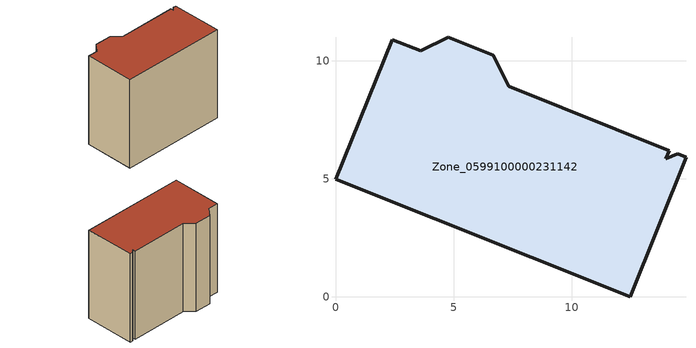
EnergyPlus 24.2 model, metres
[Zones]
Zone_0599100000231142
 floor ground (C_G): 14.48,6.05 14.84,5.91 12.48,0 0,4.98 2.4,10.88 3.61,10.41 4.78,11 6.69,10.23 7.34,8.92 14.12,6.2 13.97,5.85 z0
 wall outside (C_F): 7.34,8.92 6.69,10.23 4.78,11 3.61,10.41 2.4,10.88 0,4.98 12.48,0 14.84,5.91 14.48,6.05 13.97,5.85 14.12,6.2 7.34,8.92 z0:11.7
 roof outside (C_R): 14.84,5.91 14.48,6.05 13.97,5.85 14.12,6.2 7.34,8.92 6.69,10.23 4.78,11 3.61,10.41 2.4,10.88 0,4.98 12.48,0 z11.7
[BUILDING]
Pand.0599100000231142: North Axis=0; Terrain=City; Loads Convergence Tolerance Value=0.04; Temperature Convergence Tolerance Value=0.4; Solar Distribution=FullExterior; Maximum Number of Warmup Days=25; Minimum Number of Warmup Days=1
[Site:Location]
Rotterdam.The.Hague.AP_ZH_NLD Design_Conditions: Latitude=51.96; Longitude=4.45; Time Zone=1; Elevation=-4.5
[SITE:GROUNDTEMPERATURE:BUILDINGSURFACE]
18, 18, 18, 18, 18, 18, 18, 18, 18, 18, 18, 18
[MATERIAL] Thermal Absorptance=0.9; Solar Absorptance=0.7; Visible Absorptance=0.7
Name | Roughness | Thickness | Conductivity | Density | Specific Heat
G.TC.1946 | MediumSmooth | 0.15 | 1 | 540 | 1210
F.TC.1946 | Rough | 0.3 | 0.857143 | 1920 | 840
R.TC.1946 | MediumRough | 0.2 | 0.909091 | 1500 | 1000
[CONSTRUCTION]
C_G: G.TC.1946
C_F: F.TC.1946
C_R: R.TC.1946
[ZONE]
Zone_0599100000231142: Type=1; Multiplier=1; Ceiling Height=Autocalculate; Volume=Autocalculate; Floor Area=autocalculate; Part of Total Floor Area=Yes
[ZONEINFILTRATION:DESIGNFLOWRATE]
Infil_Zone_0599100000231142: Zone or ZoneList or Space or SpaceList=Zone_0599100000231142; Schedule=AlwaysOn; Design Flow Rate Calculation Method=Flow/Area; Flow Rate per Floor Area=0.003; Constant Term Coefficient=1; Temperature Term Coefficient=0; Velocity Term Coefficient=0; Velocity Squared Term Coefficient=0
[HVACTEMPLATE:ZONE:IDEALLOADSAIRSYSTEM]
Zone_0599100000231142: Maximum Heating Supply Air Temperature=50; Minimum Cooling Supply Air Temperature=13; Maximum Heating Supply Air Humidity Ratio=0.0156; Minimum Cooling Supply Air Humidity Ratio=0.0077; Heating Limit=NoLimit; Cooling Limit=NoLimit; Dehumidification Control Type=ConstantSensibleHeatRatio; Cooling Sensible Heat Ratio=0.7; Dehumidification Setpoint=60; Humidification Control Type=None; Humidification Setpoint=30; Outdoor Air Method=None; Outdoor Air Flow Rate per Person=0.00944; Outdoor Air Flow Rate per Zone Floor Area=0; Outdoor Air Flow Rate per Zone=0; Demand Controlled Ventilation Type=None; Outdoor Air Economizer Type=NoEconomizer; Heat Recovery Type=None; Sensible Heat Recovery Effectiveness=0.7; Latent Heat Recovery Effectiveness=0.65
[ZONECONTROL:THERMOSTAT]
ThermostatControl_Zone_0599100000231142: Zone or ZoneList=Zone_0599100000231142; Control Type Schedule=DualSetpointControlType; Control 1=Thermostat_Zone_0599100000231142; Temperature Difference Between Cutout And Setpoint=0
[THERMOSTATSETPOINT:DUALSETPOINT]
Thermostat_Zone_0599100000231142: Heating Setpoint Temperature Schedule=HeatingSetpoint_Zone_0599100000231142; Cooling Setpoint Temperature Schedule=CoolingSetpoint_Zone_0599100000231142
[SCHEDULE:COMPACT]
HeatingSetpoint_Zone_0599100000231142: Through: 12/31, For: AllDays, Until: 24:00, 21
CoolingSetpoint_Zone_0599100000231142: Through: 12/31, For: AllDays, Until: 24:00, 24
DualSetpointControlType: Through: 12/31, For: AllDays, Until: 24:00, 4
AlwaysOn: Through: 12/31, For: AllDays, Until: 24:00, 1
